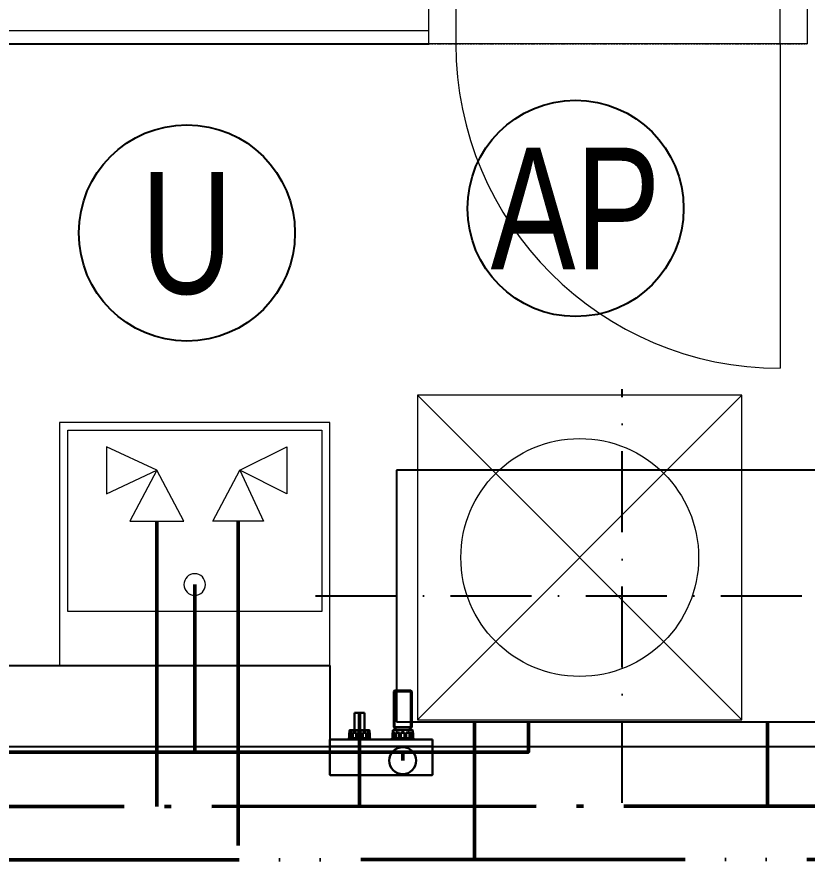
# Model space of a CAD drawing. Header units: millimetres. Extents: x 2377 to 264466, y -28213 to 61616.
# Drawn here: x 16005 to 17468, y 7250 to 8810 of the extents above; entities that cross this region are included whole.
import ezdxf
from ezdxf.enums import TextEntityAlignment as Align

# ---------------------------------------------------------------- set-up
doc = ezdxf.new("R2010")
doc.units = ezdxf.units.MM
for name, pattern in [('ACAD_ISO04W100', [30.5, 24, -3, 0.5, -3]), ('ACAD_ISO05W100', [33, 24, -3, 0, -3, 0, -3]), ('Bodkočiarkovaná 3mm', [5, 3, -1, 0, -1]), ('DOT_CENTER', [14, 12, -1, 0, -1])]:
    doc.linetypes.add(name, pattern=pattern)
doc.layers.get('0').update_dxf_attribs({"color": 8})
for name, color, linetype, lineweight in [('1', 250, 'Continuous', 0), ('Common Edges', 8, 'Continuous', 20), ('Dvere - nad rovinou rezu', 8, 'Bodkočiarkovaná 3mm', 9), ('Floors', 8, 'Continuous', 20), ('Frame_Mullion', 8, 'Continuous', 20), ('Plan Swing', 8, 'Continuous', 9), ('Plumbing Fixtures', 8, 'Continuous', 9), ('Walls', 8, 'Continuous', 25), ('ZTI- BATÉRIE', 6, 'Continuous', 18), ('ZTI- PRÍVOD STUDENEJ VODY', 5, 'ACAD_ISO04W100', 50), ('ZTI- PRÍVOD TEPLEJ VODY', 1, 'ACAD_ISO05W100', 50), ('ZTI_KANAL', 30, 'Continuous', 50)]:
    doc.layers.add(name, color=color, linetype=linetype, lineweight=lineweight)
doc.layers.add('ZTI_T_ZARPR', color=4, linetype='Continuous')
doc.styles.add('HRUBE', font='arial.ttf', dxfattribs={"width": 0.75})

# ---------------------------------------------------------------- blocks, each defined once
blk = doc.blocks.new('Dvere 1-kridlové obložkové plné - 600x1970-4661098-2NP _PRAC_')
at = {"layer": 'Dvere - nad rovinou rezu'}
for p, q in [((-350, 50), (350, 50)), ((-350, -50), (350, -50))]:
    blk.add_line(p, q, dxfattribs=at)
at = {"layer": 'Frame_Mullion'}
for p, q in [((-350, 50), (-300, 50)), ((-350, -50), (-350, 50)), ((-300, 50), (-300, -50)), ((300, 50), (350, 50)), ((300, -50), (300, 50)), ((350, 50), (350, -50)), ((-300, -50), (-350, -50)), ((350, -50), (300, -50))]:
    blk.add_line(p, q, dxfattribs=at)
at = {"layer": 'Plan Swing'}
blk.add_line((300, -50), (300, -650), dxfattribs=at)
blk.add_arc((300, -50), 600, 180, 270, dxfattribs=at)
blk = doc.blocks.new('CS_Umyvadlo - CS_Umyvadlo-4710843-2NP _PRAC_')
at = {"layer": 'Plumbing Fixtures'}
for p, q in [((500, -150), (0, -150)), ((0, -150), (0, -600)), ((500, -600), (500, -150)), ((15, -500), (15, -164.5)), ((15, -164.5), (485, -164.5)), ((485, -164.5), (485, -500)), ((485, -500), (15, -500))]:
    blk.add_line(p, q, dxfattribs=at)
for start, end in [(0, 180), (180, 360)]:
    blk.add_arc((250, -450), 20, start, end, dxfattribs=at)
blk = doc.blocks.new('CS_Pracka - CS_Pracka-4666743-2NP _PRAC_')
at = {"layer": 'Plumbing Fixtures'}
for p, q in [((600, -600), (0, 0)), ((0, -600), (600, 0)), ((600, 0), (0, 0)), ((0, 0), (0, -600)), ((600, -600), (600, 0)), ((0, -600), (600, -600))]:
    blk.add_line(p, q, dxfattribs=at)
blk.add_circle((300, -300), 220, dxfattribs=at)
blk = doc.blocks.new('2NP podklad')
at = {"layer": 'Common Edges', "color": 252}
blk.add_line((14492.7, 8784.7), (16767.7, 8784.7), dxfattribs=at)
at = {"layer": 'Floors', "color": 252}
blk.add_line((17417.7, 8759.7), (16817.7, 8759.7), dxfattribs=at)
at = {"layer": 'Walls', "color": 252}
for p, q in [((14517.7, 8759.7), (16767.7, 8759.7)), ((14517.7, 7609.7), (16584.4, 7609.7)), ((16584.4, 7609.7), (16584.4, 7459.7)), ((17517.7, 7459.7), (14927.7, 7459.7))]:
    blk.add_line(p, q, dxfattribs=at)
at = {"layer": 'Frame_Mullion', "color": 252}
blk.add_blockref('Dvere 1-kridlové obložkové plné - 600x1970-4661098-2NP _PRAC_', (17117.7, 8809.7), dxfattribs=at)
at = {"layer": 'Plumbing Fixtures', "color": 252, "rotation": 180}
blk.add_blockref('CS_Pracka - CS_Pracka-4666743-2NP _PRAC_', (17346.9, 7509.7), dxfattribs=at)
at = {"layer": 'Plumbing Fixtures', "color": 252}
blk.add_blockref('CS_Umyvadlo - CS_Umyvadlo-4710843-2NP _PRAC_', (16084.4, 8209.7), dxfattribs=at)
blk = doc.blocks.new('ohrievac')
at = {"color": 0, "linetype": 'Bodkočiarkovaná 3mm', "ltscale": 50}
for p, q in [((15359.1, 18661.3), (15359.1, 17896.3)), ((15926.6, 18278.8), (14791.6, 18278.8))]:
    blk.add_line(p, q, dxfattribs=at)
at = {"color": 0}
for p, q in [((14941.6, 18511.3), (14941.6, 18046.3)), ((15776.6, 18511.3), (14941.6, 18511.3)), ((15776.6, 18046.3), (15776.6, 18511.3)), ((14941.6, 18046.3), (15776.6, 18046.3))]:
    blk.add_line(p, q, dxfattribs=at)
blk = doc.blocks.new('HL 405')
at = {"color": 7, "lineweight": 30}
for p, q in [((365.9, 112.8), (365.9, 144.8)), ((365.9, 144.8), (384.9, 144.8)), ((384.9, 112.8), (384.9, 144.8)), ((375.4, 112.8), (365.9, 112.8)), ((320.4, 82.5), (320.4, 95.5)), ((320.4, 95.5), (510.4, 95.5)), ((510.4, 95.5), (510.4, 82.5)), ((320.4, 82.5), (510.4, 82.5)), ((320.4, 29.8), (320.4, 82.5)), ((510.4, 29.8), (510.4, 82.5)), ((320.9, 29.3), (320.4, 29.8)), ((320.9, 29.3), (509.9, 29.3)), ((509.9, 29.3), (510.4, 29.8))]:
    blk.add_line(p, q, dxfattribs=at)
at = {"color": 7, "linetype": 'Continuous', "lineweight": 30}
for p, q in [((393.8, 111.8), (357, 111.8)), ((357, 111.8), (357, 108.3)), ((392.8, 112.8), (358, 112.8)), ((393.8, 111.8), (393.8, 108.3)), ((355.2, 95.3), (355.2, 97.3)), ((395.5, 97.3), (355.2, 97.3)), ((395.5, 95.3), (355.2, 95.3)), ((356.2, 97.8), (355.7, 97.8)), ((357, 108.3), (356.2, 107.5)), ((356.2, 107.5), (356.2, 97.8)), ((356.5, 107.5), (356.2, 107.5)), ((356.5, 97.8), (356.2, 97.8)), ((356.5, 97.8), (356.5, 107.5)), ((357.3, 97.8), (356.5, 97.8)), ((357, 108.3), (357.3, 108.3)), ((357.3, 108.3), (357.3, 107.6)), ((357.3, 97.8), (357.3, 107.5)), ((360.8, 107.5), (357.3, 107.5)), ((360.8, 97.8), (357.3, 97.8)), ((358, 108.3), (361.5, 108.3)), ((360.8, 97.8), (360.8, 107.5)), ((361.5, 97.8), (360.8, 97.8)), ((361.5, 108.3), (361.5, 97.8)), ((362.9, 97.8), (361.5, 97.8)), ((362.9, 97.8), (362.9, 107.5)), ((369, 107.5), (362.9, 107.5)), ((369, 97.8), (362.9, 97.8)), ((363.3, 108.3), (369.4, 108.3)), ((369, 97.8), (369, 107.5)), ((369.4, 97.8), (369, 97.8)), ((369.4, 108.3), (369.4, 97.8)), ((371.9, 97.8), (369.4, 97.8)), ((371.9, 108.3), (378.9, 108.3)), ((371.9, 107.5), (371.9, 108.3)), ((378.9, 107.5), (371.9, 107.5)), ((371.9, 97.8), (371.9, 107.5)), ((378.9, 97.8), (371.9, 97.8)), ((378.9, 108.3), (378.9, 107.5)), ((378.9, 97.8), (378.9, 107.5)), ((381.4, 97.8), (378.9, 97.8)), ((381.4, 108.3), (387.4, 108.3)), ((381.4, 108.3), (381.4, 97.8)), ((381.8, 97.8), (381.4, 97.8)), ((387.9, 107.5), (381.8, 107.5)), ((381.8, 97.8), (381.8, 107.5)), ((387.9, 97.8), (381.8, 97.8)), ((387.9, 97.8), (387.9, 107.5)), ((389.3, 97.8), (387.9, 97.8)), ((389.3, 108.3), (392.8, 108.3)), ((389.3, 108.3), (389.3, 97.8)), ((390, 97.8), (389.3, 97.8)), ((393.5, 107.5), (390, 107.5)), ((390, 97.8), (390, 107.5)), ((393.5, 97.8), (390, 97.8)), ((393.4, 108.3), (393.8, 108.3)), ((393.4, 108.3), (393.4, 107.6)), ((393.5, 97.8), (393.5, 107.5)), ((394.3, 97.8), (393.5, 97.8)), ((393.8, 108.3), (394.6, 107.5)), ((394.6, 107.5), (394.3, 107.5)), ((394.3, 97.8), (394.3, 107.5)), ((394.6, 97.8), (394.3, 97.8)), ((394.6, 107.5), (394.6, 97.8)), ((395, 97.8), (394.6, 97.8)), ((395.5, 95.3), (395.5, 97.3))]:
    blk.add_line(p, q, dxfattribs=at)
at = {"color": 7, "lineweight": 30}
blk.add_circle((455.4, 56.4), 25, dxfattribs=at)
at = {"color": 7, "linetype": 'Continuous', "lineweight": 30}
for centre, radius, start, end in [((358, 111.8), 1, 90, 180), ((392.8, 111.8), 1, 360, 90), ((355.7, 97.3), 0.5, 90, 180), ((395, 97.3), 0.5, 0, 90)]:
    blk.add_arc(centre, radius, start, end, dxfattribs=at)
for points in [[(357.3, 108.3), (357.1, 108.1), (356.9, 107.9), (356.7, 107.7), (356.5, 107.5)], [(357.3, 107.5), (357.5, 107.7), (357.6, 107.9), (357.8, 108.1), (358, 108.3)], [(361.5, 108.3), (361.3, 108.1), (361.1, 107.9), (361, 107.7), (360.8, 107.5)], [(362.9, 107.5), (363, 107.7), (363.1, 107.9), (363.2, 108.1), (363.3, 108.3)], [(369.4, 108.3), (369.3, 108.1), (369.2, 107.9), (369.1, 107.7), (369, 107.5)], [(381.8, 107.5), (381.7, 107.7), (381.6, 107.9), (381.5, 108.1), (381.4, 108.3)], [(387.4, 108.3), (387.5, 108.1), (387.6, 107.9), (387.7, 107.7), (387.9, 107.5)], [(390, 107.5), (389.8, 107.7), (389.6, 107.9), (389.5, 108.1), (389.3, 108.3)], [(392.8, 108.3), (393, 108.1), (393.1, 107.9), (393.3, 107.7), (393.5, 107.5)], [(394.3, 107.5), (394.1, 107.7), (393.9, 107.9), (393.6, 108.1), (393.4, 108.3)]]:
    blk.add_spline(points, degree=3, dxfattribs=at)
at = {"layer": '1', "color": 7, "linetype": 'DOT_CENTER', "lineweight": 30}
for p, q in [((455.4, 184.3), (455.4, 187.3)), ((455.4, 182.8), (455.4, 184.3)), ((375.4, 111.8), (375.4, 108.3)), ((455.4, 107.6), (455.4, 113.7))]:
    blk.add_line(p, q, dxfattribs=at)
at = {"layer": '1', "color": 7, "linetype": 'Continuous', "lineweight": 30}
for p, q in [((438.9, 184.3), (440.4, 185.8)), ((438.9, 182.8), (438.9, 184.3)), ((471.9, 184.3), (438.9, 184.3)), ((438.9, 118.2), (438.9, 182.8)), ((455.4, 185.8), (440.4, 185.8)), ((440.4, 116.7), (440.4, 185.3)), ((468.6, 185.8), (455.4, 185.8)), ((470.4, 185.8), (468.6, 185.8)), ((470.4, 185.8), (471.9, 184.3)), ((470.4, 185.5), (470.4, 116.7)), ((471.9, 184.3), (471.9, 118.2)), ((437, 108.2), (437, 112)), ((455.4, 113), (438, 113)), ((438.9, 118.2), (440.4, 116.7)), ((438.9, 118.2), (471.9, 118.2)), ((440.4, 116.7), (444, 113)), ((444, 111), (444, 113)), ((466.7, 113), (444, 113)), ((472.8, 113), (455.4, 113)), ((466.7, 113), (470.4, 116.7)), ((466.7, 113), (466.7, 111)), ((470.4, 116.7), (471.9, 118.2)), ((473.8, 112), (473.8, 108.2)), ((435.2, 97.5), (435.2, 95.5)), ((455.4, 95.5), (435.2, 95.5)), ((436.4, 98), (435.7, 98)), ((436.4, 107.6), (437, 108.2)), ((436.4, 98), (436.4, 107.6)), ((436.4, 107.6), (436.7, 107.6)), ((436.7, 98), (436.4, 98)), ((436.7, 107.6), (437.3, 108.2)), ((436.7, 98), (436.7, 107.6)), ((437.3, 98), (436.7, 98)), ((437, 108.2), (437.3, 108.2)), ((437.3, 108.2), (437.3, 98)), ((437.5, 98), (437.3, 98)), ((437.5, 107.6), (438, 108.2)), ((437.5, 107.6), (440.9, 107.6)), ((437.5, 107.6), (437.5, 98)), ((437.5, 107.6), (440.9, 107.6)), ((440.9, 98), (437.5, 98)), ((441.4, 108.2), (438, 108.2)), ((440.9, 107.6), (441.4, 108.2)), ((440.9, 107.6), (440.9, 98)), ((441.4, 98), (440.9, 98)), ((441.4, 108.2), (441.4, 98)), ((443.1, 98), (441.4, 98)), ((443.1, 107.6), (443.4, 108.2)), ((443.1, 107.6), (449, 107.6)), ((443.1, 107.6), (443.1, 98)), ((449, 98), (443.1, 98)), ((449.3, 108.2), (443.4, 108.2)), ((449, 107.6), (449.3, 108.2)), ((449, 107.6), (449, 98)), ((449.3, 98), (449, 98)), ((449.3, 108.2), (449.3, 98)), ((452, 98), (449.3, 98)), ((455.4, 108.2), (452, 108.2)), ((452, 108.2), (452, 107.6)), ((452, 107.6), (455.4, 107.6)), ((452, 107.6), (452, 98)), ((455.4, 98), (452, 98)), ((458.8, 108.2), (455.4, 108.2)), ((455.4, 107.6), (458.8, 107.6)), ((458.8, 98), (455.4, 98)), ((475.5, 95.5), (455.4, 95.5)), ((458.8, 107.6), (458.8, 108.2)), ((458.8, 98), (458.8, 107.6)), ((461.5, 98), (458.8, 98)), ((467.4, 108.2), (461.5, 108.2)), ((461.5, 98), (461.5, 108.2)), ((461.5, 108.2), (461.8, 107.6)), ((461.8, 98), (461.5, 98)), ((461.8, 107.6), (467.7, 107.6)), ((461.8, 98), (461.8, 107.6)), ((467.7, 98), (461.8, 98)), ((467.4, 108.2), (467.7, 107.6)), ((467.7, 98), (467.7, 107.6)), ((469.3, 98), (467.7, 98)), ((472.7, 108.2), (469.3, 108.2)), ((469.3, 98), (469.3, 108.2)), ((469.3, 108.2), (469.9, 107.6)), ((469.9, 98), (469.3, 98)), ((469.9, 107.6), (473.3, 107.6)), ((469.9, 98), (469.9, 107.6)), ((469.9, 107.6), (473.3, 107.6)), ((473.3, 98), (469.9, 98)), ((472.7, 108.2), (473.3, 107.6)), ((473.3, 98), (473.3, 107.6)), ((473.5, 98), (473.3, 98)), ((473.5, 108.2), (473.8, 108.2)), ((473.5, 98), (473.5, 108.2)), ((473.5, 108.2), (474.1, 107.6)), ((474.1, 98), (473.5, 98)), ((473.8, 108.2), (474.4, 107.6)), ((474.1, 107.6), (474.1, 98)), ((474.1, 107.6), (474.4, 107.6)), ((474.4, 98), (474.1, 98)), ((474.4, 107.6), (474.4, 98)), ((475, 98), (474.4, 98)), ((475.5, 95.5), (475.5, 97.5))]:
    blk.add_line(p, q, dxfattribs=at)
for centre, radius, start, end in [((438, 112), 1, 90, 180), ((472.8, 112), 1, 0, 90), ((435.7, 97.5), 0.5, 90, 180), ((475, 97.5), 0.5, 0, 90)]:
    blk.add_arc(centre, radius, start, end, dxfattribs=at)
blk = doc.blocks.new('KBKKB')
at = {"layer": 'ZTI- BATÉRIE', "color": 6, "lineweight": 18, "elevation": 0}
for points in [[(-160048.8, -39313.2), (-160048.8, -39400.7), (-159961.3, -39356.9), (-160048.8, -39313.2)], [(-160005.1, -39450.7), (-159911.3, -39450.7), (-159961.3, -39356.9), (-160005.1, -39450.7)]]:
    blk.add_lwpolyline(points, dxfattribs=at)
at = {"layer": 'ZTI- BATÉRIE', "color": 6, "lineweight": 18}
for points in [[(-159714.5, -39313.2), (-159714.5, -39400.7), (-159808.2, -39356.9), (-159714.5, -39313.2)], [(-159758.2, -39450.7), (-159858.2, -39450.7), (-159808.2, -39356.9), (-159758.2, -39450.7)]]:
    blk.add_lwpolyline(points, dxfattribs=at)

msp = doc.modelspace()

# ---------------------------------------------------------------- block references
at = {"color": 0}
msp.add_blockref('2NP podklad', (0, 0), dxfattribs=at)

# ---------------------------------------------------------------- next in the draw order: linework, layer by layer
at = {"layer": 'ZTI- PRÍVOD STUDENEJ VODY', "ltscale": 25}
for points in [[(14841, 7950.2), (14841.1, 7349.3), (17707.8, 7349.7)], [(16264.6, 7877.3), (16264.6, 7349.5)], [(16639.4, 7522.5), (16639.5, 7349.5)], [(17394.2, 7349.6), (17394.2, 7506.1)]]:
    msp.add_lwpolyline(points, dxfattribs=at)
at = {"layer": 'ZTI- PRÍVOD TEPLEJ VODY', "ltscale": 25}
for points in [[(14991, 7950.2), (14991.4, 7250), (19321.4, 7252.3), (19321.1, 7748.8)], [(16852, 7506.1), (16852, 7251)]]:
    msp.add_lwpolyline(points, dxfattribs=at)
at = {"layer": 'ZTI- PRÍVOD TEPLEJ VODY', "ltscale": 25, "elevation": 0}
msp.add_lwpolyline([(16414.6, 7877.3), (16415, 7250.8)], dxfattribs=at)
at = {"layer": 'ZTI_KANAL', "ltscale": 25}
for points in [[(16334.4, 7759.7), (16334.4, 7449.7)], [(14440, 7549.7), (14540, 7449.7), (16446.4, 7449.7)], [(16952, 7506.1), (16952, 7449.7), (16446.4, 7449.7)], [(16719.4, 7434.1), (16719.4, 7449.7)]]:
    msp.add_lwpolyline(points, dxfattribs=at)
at = {"layer": 'ZTI_T_ZARPR', "color": 4, "linetype": 'Continuous'}
for centre in [(17039.2, 8455.4), (16320, 8410)]:
    msp.add_circle(centre, 200, dxfattribs=at)

# ---------------------------------------------------------------- next in the draw order: block references
at = {"color": 0, "rotation": 180}
msp.add_blockref('ohrievac', (32484.3, 26017.4), dxfattribs=at)
at = {"rotation": 359.9999996075109}
msp.add_blockref('HL 405', (16264, 7377.7), dxfattribs=at)
at = {"layer": 'ZTI- BATÉRIE', "xscale": -1}
msp.add_blockref('KBKKB', (-143543.6, 47327.9), dxfattribs=at)

# ---------------------------------------------------------------- next in the draw order: texts
at = {"layer": 'ZTI_T_ZARPR', "color": 4, "linetype": 'Continuous', "style": 'HRUBE', "width": 0.75}
for s, p in [('AP', (17039.2, 8455.4)), ('U', (16320, 8410))]:
    msp.add_text(s, height=225, dxfattribs=at).set_placement(p, align=Align.MIDDLE_CENTER)

doc.saveas('drawing.dxf')
